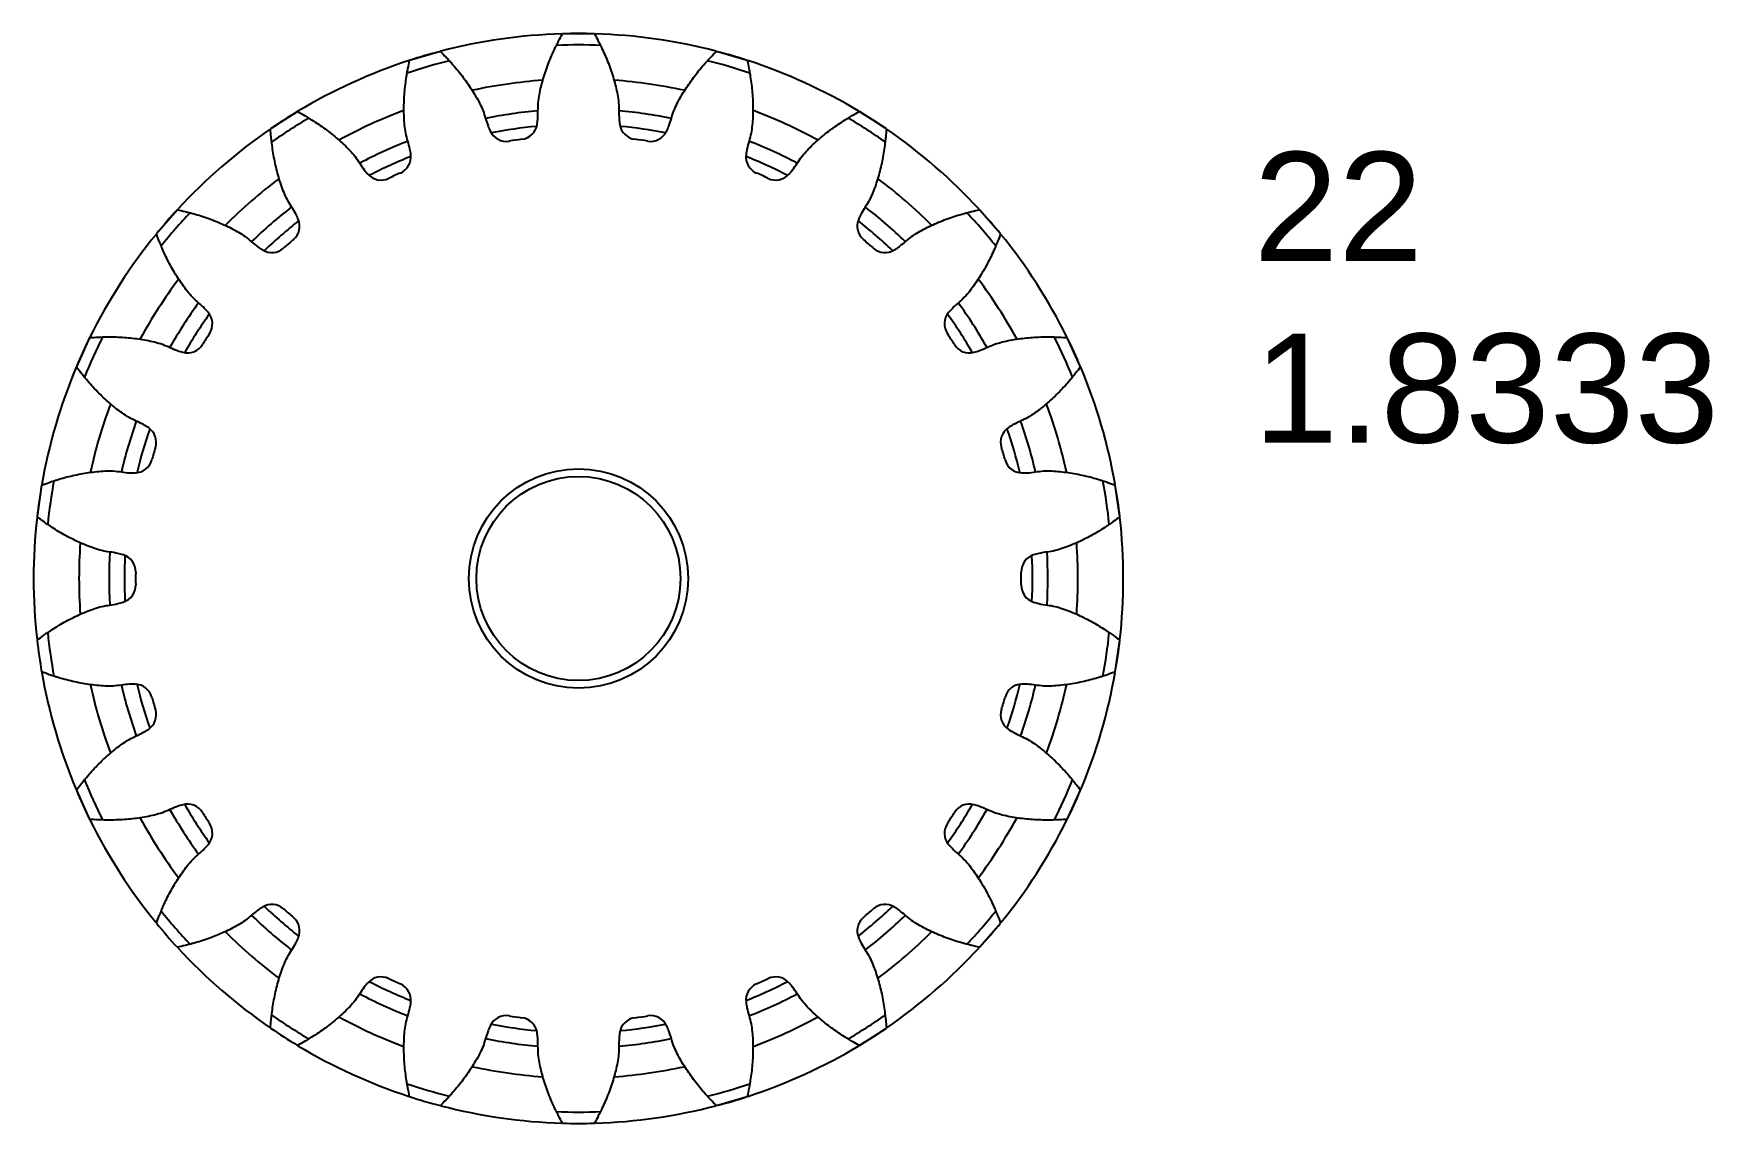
# Model space of a CAD drawing. Header units: inches. Extents: x 0.9 to 97.5, y -1.2 to 16.7.
# Drawn here: x 7.498 to 10.58, y 5.205 to 7.205 of the extents above; entities that cross this region are included whole.
import ezdxf

# ---------------------------------------------------------------- set-up
doc = ezdxf.new("R2010")
doc.units = ezdxf.units.IN
doc.header["$MEASUREMENT"] = 0
doc.styles.get("Standard").update_dxf_attribs({"font": 'arial.ttf'})

msp = doc.modelspace()

# ---------------------------------------------------------------- linework, layer by layer
at = {"color": 7, "linetype": 'Continuous'}
for p, q in [((8.5278, 7.2048), (8.4689, 7.2048)), ((8.245, 7.1726), (8.1885, 7.1561)), ((8.8082, 7.1561), (8.7518, 7.1726)), ((7.9827, 7.0621), (7.9332, 7.0303)), ((9.0635, 7.0303), (9.014, 7.0621)), ((7.7622, 6.8821), (7.7237, 6.8376)), ((9.273, 6.8376), (9.2345, 6.8821)), ((7.6013, 6.6473), (7.5769, 6.5938)), ((9.4198, 6.5938), (9.3954, 6.6473)), ((7.5132, 6.3766), (7.5048, 6.3184)), ((9.4919, 6.3184), (9.4836, 6.3766)), ((9.4836, 6.0339), (9.4919, 6.0921)), ((7.5769, 5.8168), (7.6013, 5.7633)), ((9.3954, 5.7633), (9.4198, 5.8168)), ((9.2345, 5.5285), (9.273, 5.5729)), ((9.014, 5.3485), (9.0635, 5.3803)), ((8.7518, 5.2379), (8.8082, 5.2545))]:
    msp.add_line(p, q, dxfattribs=at)
for radius in [0.2013, 0.1873]:
    msp.add_circle((8.4984, 6.2053), radius, dxfattribs=at)
at = {"color": 40, "linetype": 'Continuous'}
for radius, start, end in [(1, 91.7456, 104.618), (1, 75.3819, 88.2544), (1, 108.1092, 120.9817), (1, 59.0183, 71.8908), (0.9167, 94.1334, 102.2299), (0.9167, 77.7697, 85.8662), (0.9167, 110.497, 118.5935), (0.8614, 94.9514, 101.4068), (0.8614, 78.5931, 85.0485), (0.9167, 61.4061, 69.5026), (1, 124.4729, 137.3453), (0.8333, 95.313, 101.0364), (0.8333, 78.9636, 84.687), (1, 42.6547, 55.5271), (0.8614, 111.309, 117.7672), (0.8614, 62.2327, 68.6909), (0.8333, 111.6571, 117.3882), (0.8333, 62.6118, 68.3429), (0.9167, 126.8606, 134.9572), (0.9167, 45.0425, 53.139), (0.8614, 127.6757, 134.1294), (0.8614, 45.8705, 52.3242), (0.8333, 128.0258, 133.7433), (0.8333, 46.2567, 51.9742), (1, 140.8365, 153.7089), (1, 26.291, 39.1635), (0.9167, 143.2243, 151.3208), (0.9167, 28.6788, 36.7753), (0.8614, 144.0426, 150.4932), (0.8333, 144.4038, 150.1047), (0.8333, 29.8953, 35.5962), (0.8614, 29.5067, 35.9573), (1, 157.2001, 170.0726), (1, 9.9274, 22.7998), (0.9167, 159.5879, 167.6844), (0.9167, 12.3152, 20.4117), (0.8614, 160.4095, 166.8581), (0.8333, 160.7794, 166.4718), (0.8333, 13.5282, 19.2206), (0.8614, 13.1418, 19.5905), (1, 173.5638, 186.4362), (1, 353.5638, 6.4362), (0.9167, 175.9516, 184.0481), (0.9167, 355.9516, 4.0481), (0.8614, 176.7759, 183.224), (0.8333, 177.1557, 182.8443), (0.8333, 357.1557, 2.8443), (0.8614, 356.7759, 3.224), (1, 189.9274, 202.7998), (0.9167, 192.3152, 200.4117), (0.8614, 193.1418, 199.5905), (0.8333, 193.5282, 199.2206), (0.8333, 340.7794, 346.4718), (0.8614, 340.4094, 346.8581), (0.9167, 339.5879, 347.6844), (1, 337.2001, 350.0726), (1, 206.291, 219.1635), (0.9167, 208.6788, 216.7753), (0.8614, 209.5067, 215.9573), (0.8333, 209.8953, 215.5962), (0.8333, 324.4038, 330.1047), (0.8614, 324.0426, 330.4932), (0.9167, 323.2243, 331.3208), (1, 320.8365, 333.7089), (0.8614, 225.8705, 232.3242), (0.8333, 226.2567, 231.9742), (0.8333, 308.0258, 313.7433), (0.8614, 307.6757, 314.1294), (0.9167, 225.0425, 233.139), (0.9167, 306.8606, 314.9572), (1, 222.6547, 235.5271), (1, 304.4729, 317.3453), (0.8333, 242.6118, 248.3429), (0.8333, 291.6571, 297.3882), (0.8614, 242.2327, 248.6909), (0.8614, 291.309, 297.7672), (0.9167, 241.4061, 249.5026), (0.9167, 290.497, 298.5935), (0.8333, 258.9636, 264.687), (0.8333, 275.313, 281.0364), (1, 239.0183, 251.8908), (0.8614, 258.5931, 265.0485), (0.8614, 274.9514, 281.4068), (1, 288.1092, 300.9817), (0.9167, 257.7697, 265.8662), (0.9167, 274.1334, 282.2299), (1, 255.3819, 268.2544), (1, 271.7456, 284.618)]:
    msp.add_arc((8.4984, 6.2053), radius, start, end, dxfattribs=at)
at = {"color": 7, "linetype": 'Continuous'}
for centre, radius, start, end in [((8.4984, 6.2053), 0.9792, 87.6317, 92.3683), ((8.4984, 6.2053), 1, 88.3145, 91.6855), ((8.4984, 6.2053), 0.9792, 103.9954, 108.7319), ((8.4984, 6.2053), 1, 104.6781, 108.0491), ((8.4984, 6.2053), 0.9792, 71.2681, 76.0046), ((8.4984, 6.2053), 1, 71.9509, 75.3219), ((8.4984, 6.2053), 1, 121.0418, 124.4128), ((8.4984, 6.2053), 1, 55.5872, 58.9582), ((8.4984, 6.2053), 0.9792, 120.359, 125.0956), ((8.3659, 7.04), 0.0325, 205.6577, 279.0172), ((8.3903, 7.0435), 0.0325, 277.3464, 350.7059), ((8.6064, 7.0435), 0.0325, 189.2941, 262.6536), ((8.6308, 7.04), 0.0325, 260.9828, 334.3423), ((8.4984, 6.2053), 0.9792, 54.9044, 59.641), ((8.4984, 6.2053), 0.8127, 97.3464, 99.0172), ((8.4984, 6.2053), 0.8127, 80.9828, 82.6536), ((8.1585, 6.9791), 0.0325, 293.7101, 7.0696), ((8.8382, 6.9791), 0.0325, 172.9304, 246.2899), ((8.1361, 6.9689), 0.0325, 222.0213, 295.3808), ((8.4984, 6.2053), 0.8127, 113.7101, 115.3808), ((8.4984, 6.2053), 0.8127, 64.6192, 66.2899), ((8.8606, 6.9689), 0.0325, 244.6192, 317.9787), ((8.4984, 6.2053), 1, 137.4054, 140.7764), ((8.4984, 6.2053), 0.9792, 136.7226, 141.4592), ((8.4984, 6.2053), 0.9792, 38.5408, 43.2774), ((8.4984, 6.2053), 1, 39.2236, 42.5946), ((7.9543, 6.852), 0.0325, 310.0737, 23.4332), ((9.0425, 6.852), 0.0325, 156.5668, 229.9263), ((7.9356, 6.8359), 0.0325, 238.385, 311.7445), ((8.4984, 6.2053), 0.8127, 130.0737, 131.7445), ((8.4984, 6.2053), 0.8127, 48.2555, 49.9263), ((9.0611, 6.8359), 0.0325, 228.2555, 301.615), ((7.7941, 6.6725), 0.0325, 326.4374, 39.7969), ((9.2026, 6.6725), 0.0325, 140.2031, 213.5626), ((8.4984, 6.2053), 1, 153.769, 157.14), ((8.4984, 6.2053), 0.9792, 153.0863, 157.8228), ((7.7808, 6.6518), 0.0325, 254.7486, 328.1081), ((8.4984, 6.2053), 0.8127, 146.4374, 148.1081), ((8.4984, 6.2053), 0.8127, 31.8919, 33.5626), ((9.2159, 6.6518), 0.0325, 211.8919, 285.2514), ((8.4984, 6.2053), 0.9792, 22.1772, 26.9137), ((8.4984, 6.2053), 1, 22.86, 26.231), ((7.691, 6.4552), 0.0325, 342.801, 56.1605), ((9.3057, 6.4552), 0.0325, 123.8395, 197.199), ((8.4984, 6.2053), 0.8127, 162.801, 164.4717), ((8.4984, 6.2053), 0.8127, 15.5283, 17.199), ((7.684, 6.4315), 0.0325, 271.1122, 344.4717), ((9.3127, 6.4315), 0.0325, 195.5283, 268.8878), ((8.4984, 6.2053), 0.9792, 169.4499, 174.1865), ((8.4984, 6.2053), 0.9792, 5.8135, 10.5501), ((8.4984, 6.2053), 1, 170.1327, 173.5037), ((8.4984, 6.2053), 1, 6.4963, 9.8673), ((7.6533, 6.2176), 0.0325, 359.1646, 72.5241), ((9.3434, 6.2176), 0.0325, 107.4759, 180.8354), ((7.6533, 6.193), 0.0325, 287.4759, 0.8354), ((8.4984, 6.2053), 0.8127, 179.1646, 180.8354), ((8.4984, 6.2053), 0.8127, 359.1646, 0.8354), ((9.3434, 6.193), 0.0325, 179.1646, 252.5241), ((8.4984, 6.2053), 0.9792, 185.8135, 190.5501), ((8.4984, 6.2053), 0.9792, 349.4499, 354.1865), ((8.4984, 6.2053), 1, 186.4963, 189.8673), ((8.4984, 6.2053), 1, 350.1327, 353.5037), ((7.684, 5.979), 0.0325, 15.5283, 88.8878), ((9.3127, 5.979), 0.0325, 91.1122, 164.4717), ((8.4984, 6.2053), 0.8127, 195.5283, 197.199), ((8.4984, 6.2053), 0.8127, 342.801, 344.4717), ((7.691, 5.9554), 0.0325, 303.8395, 17.199), ((9.3057, 5.9554), 0.0325, 162.801, 236.1605), ((8.4984, 6.2053), 0.9792, 202.1772, 206.9137), ((8.4984, 6.2053), 0.9792, 333.0863, 337.8228), ((8.4984, 6.2053), 1, 202.86, 206.231), ((8.4984, 6.2053), 1, 333.769, 337.14), ((7.7808, 5.7588), 0.0325, 31.8919, 105.2514), ((8.4984, 6.2053), 0.8127, 211.8919, 213.5626), ((8.4984, 6.2053), 0.8127, 326.4374, 328.1081), ((9.2159, 5.7588), 0.0325, 74.7486, 148.1081), ((7.7941, 5.738), 0.0325, 320.2031, 33.5626), ((9.2026, 5.738), 0.0325, 146.4374, 219.7969), ((8.4984, 6.2053), 0.9792, 218.5408, 223.2774), ((7.9356, 5.5747), 0.0325, 48.2555, 121.615), ((8.4984, 6.2053), 0.8127, 228.2555, 229.9263), ((7.9543, 5.5585), 0.0325, 336.5668, 49.9263), ((9.0425, 5.5585), 0.0325, 130.0737, 203.4332), ((8.4984, 6.2053), 0.8127, 310.0737, 311.7445), ((9.0611, 5.5747), 0.0325, 58.385, 131.7445), ((8.4984, 6.2053), 0.9792, 316.7226, 321.4592), ((8.4984, 6.2053), 1, 219.2236, 222.5946), ((8.4984, 6.2053), 1, 317.4054, 320.7764), ((8.1361, 5.4417), 0.0325, 64.6192, 137.9787), ((8.4984, 6.2053), 0.8127, 244.6192, 246.2899), ((8.1585, 5.4315), 0.0325, 352.9304, 66.2899), ((8.8382, 5.4315), 0.0325, 113.7101, 187.0696), ((8.4984, 6.2053), 0.8127, 293.7101, 295.3808), ((8.8606, 5.4417), 0.0325, 42.0213, 115.3808), ((8.4984, 6.2053), 0.9792, 234.9044, 239.641), ((8.3659, 5.3706), 0.0325, 80.9828, 154.3423), ((8.4984, 6.2053), 0.8127, 260.9828, 262.6536), ((8.3903, 5.3671), 0.0325, 9.2941, 82.6536), ((8.6064, 5.3671), 0.0325, 97.3464, 170.7059), ((8.4984, 6.2053), 0.8127, 277.3464, 279.0172), ((8.6308, 5.3706), 0.0325, 25.6577, 99.0172), ((8.4984, 6.2053), 0.9792, 300.359, 305.0956), ((8.4984, 6.2053), 1, 235.5872, 238.9582), ((8.4984, 6.2053), 1, 301.0418, 304.4128), ((8.4984, 6.2053), 0.9792, 251.2681, 256.0046), ((8.4984, 6.2053), 0.9792, 283.9954, 288.7319), ((8.4984, 6.2053), 1, 251.9509, 255.3219), ((8.4984, 6.2053), 1, 284.6781, 288.0491), ((8.4984, 6.2053), 0.9792, 267.6317, 272.3683), ((8.4984, 6.2053), 1, 268.3145, 271.6855)]:
    msp.add_arc(centre, radius, start, end, dxfattribs=at)
for points, start_tangent, end_tangent in [([(8.4224, 7.0383), (8.4236, 7.0485), (8.4241, 7.0635), (8.4246, 7.0784), (8.4267, 7.0933), (8.4299, 7.1079), (8.4338, 7.1223), (8.4384, 7.1366), (8.4434, 7.1507), (8.4491, 7.1646), (8.4553, 7.1782), (8.4579, 7.1836)], (0.012214, 0.074633), (0.03325, 0.067842)), ([(8.4579, 7.1836), (8.4619, 7.1916), (8.4689, 7.2048)], (0.005268, 0.010749), (0.005766, 0.01049)), ([(8.5278, 7.2048), (8.5348, 7.1916), (8.5388, 7.1836)], (0.005766, -0.01049), (0.005268, -0.010749)), ([(8.5388, 7.1836), (8.5414, 7.1782), (8.5476, 7.1646), (8.5533, 7.1507), (8.5584, 7.1366), (8.5629, 7.1223), (8.5668, 7.1079), (8.57, 7.0933), (8.5721, 7.0784), (8.5726, 7.0635), (8.5731, 7.0485), (8.5744, 7.0383)], (0.03325, -0.067842), (0.012214, -0.074633)), ([(8.1839, 7.1326), (8.1855, 7.1414), (8.1885, 7.1561)], (0.002026, 0.011798), (0.002577, 0.011689)), ([(8.245, 7.1726), (8.2554, 7.1619), (8.2616, 7.1554)], (0.008488, -0.008441), (0.008083, -0.008829)), ([(8.2616, 7.1554), (8.2656, 7.1509), (8.2754, 7.1396), (8.2847, 7.1279), (8.2936, 7.1158), (8.3019, 7.1034), (8.3097, 7.0906), (8.317, 7.0775), (8.3232, 7.0638), (8.3278, 7.0496), (8.3325, 7.0354), (8.3366, 7.0259)], (0.051016, -0.055726), (0.032745, -0.068169)), ([(8.6601, 7.0259), (8.6642, 7.0354), (8.6689, 7.0496), (8.6736, 7.0638), (8.6798, 7.0775), (8.687, 7.0906), (8.6948, 7.1034), (8.7032, 7.1158), (8.712, 7.1279), (8.7214, 7.1396), (8.7311, 7.1509), (8.7352, 7.1554)], (0.032745, 0.068169), (0.051016, 0.055726)), ([(8.7352, 7.1554), (8.7413, 7.1619), (8.7518, 7.1726)], (0.008083, 0.008829), (0.008488, 0.008441)), ([(8.8082, 7.1561), (8.8112, 7.1414), (8.8128, 7.1326)], (0.002577, -0.011689), (0.002026, -0.011798)), ([(8.1908, 6.9831), (8.1891, 6.9933), (8.1853, 7.0078), (8.1816, 7.0223), (8.1794, 7.0371), (8.1784, 7.052), (8.1781, 7.067), (8.1784, 7.082), (8.1793, 7.0969), (8.1808, 7.1118), (8.1829, 7.1267), (8.1839, 7.1326)], (-0.009308, 0.075051), (0.01279, 0.074461)), ([(8.8128, 7.1326), (8.8138, 7.1267), (8.8159, 7.1118), (8.8174, 7.0969), (8.8183, 7.082), (8.8186, 7.067), (8.8183, 7.052), (8.8173, 7.0371), (8.8151, 7.0223), (8.8114, 7.0078), (8.8076, 6.9933), (8.806, 6.9831)], (0.01279, -0.074461), (-0.009308, -0.075051)), ([(7.9827, 7.0621), (7.9958, 7.0547), (8.0035, 7.0502)], (0.010522, -0.005708), (0.010243, -0.006194)), ([(8.9932, 7.0502), (9.001, 7.0547), (9.014, 7.0621)], (0.010243, 0.006194), (0.010522, 0.005708)), ([(7.9354, 7.0064), (7.9344, 7.0153), (7.9332, 7.0303)], (-0.001379, 0.011891), (-0.000821, 0.011942)), ([(8.0035, 7.0502), (8.0086, 7.047), (8.0212, 7.0389), (8.0334, 7.0303), (8.0453, 7.0212), (8.0568, 7.0116), (8.0679, 7.0016), (8.0786, 6.991), (8.0884, 6.9797), (8.0969, 6.9674), (8.1053, 6.955), (8.112, 6.9471)], (0.06465, -0.039096), (0.050624, -0.056182)), ([(8.8848, 6.9471), (8.8914, 6.955), (8.8999, 6.9674), (8.9084, 6.9797), (8.9181, 6.991), (8.9288, 7.0016), (8.9399, 7.0116), (8.9514, 7.0212), (8.9633, 7.0303), (8.9755, 7.0389), (8.9881, 7.047), (8.9932, 7.0502)], (0.050624, 0.056182), (0.06465, 0.039096)), ([(9.0635, 7.0303), (9.0623, 7.0153), (9.0613, 7.0064)], (-0.000821, -0.011942), (-0.001379, -0.011891)), ([(7.9841, 6.8649), (7.9796, 6.8742), (7.9719, 6.8871), (7.9642, 6.8999), (7.958, 6.9135), (7.9528, 6.9276), (7.9483, 6.9419), (7.9444, 6.9563), (7.941, 6.9709), (7.9383, 6.9856), (7.9361, 7.0005), (7.9354, 7.0064)], (-0.030075, 0.069389), (-0.008706, 0.075049)), ([(9.0613, 7.0064), (9.0606, 7.0005), (9.0584, 6.9856), (9.0557, 6.9709), (9.0524, 6.9563), (9.0484, 6.9419), (9.0439, 6.9276), (9.0387, 6.9135), (9.0325, 6.8999), (9.0248, 6.8871), (9.0171, 6.8742), (9.0126, 6.8649)], (-0.008706, -0.075049), (-0.030075, -0.069389)), ([(7.7622, 6.8821), (7.7768, 6.8787), (7.7855, 6.8765)], (0.011704, -0.002512), (0.011574, -0.003058)), ([(7.7855, 6.8765), (7.7913, 6.875), (7.8056, 6.8707), (7.8198, 6.8659), (7.8338, 6.8605), (7.8476, 6.8546), (7.861, 6.8481), (7.8742, 6.841), (7.8868, 6.8328), (7.8984, 6.8234), (7.91, 6.8139), (7.9186, 6.8082)], (0.073046, -0.019298), (0.064402, -0.039644)), ([(9.0781, 6.8082), (9.0867, 6.8139), (9.0983, 6.8234), (9.1099, 6.8328), (9.1225, 6.841), (9.1357, 6.8481), (9.1492, 6.8546), (9.1629, 6.8605), (9.1769, 6.8659), (9.1911, 6.8707), (9.2054, 6.875), (9.2112, 6.8765)], (0.064402, 0.039644), (0.073046, 0.019298)), ([(9.2112, 6.8765), (9.2199, 6.8787), (9.2345, 6.8821)], (0.011574, 0.003058), (0.011704, 0.002512)), ([(7.7325, 6.8154), (7.7291, 6.8237), (7.7237, 6.8376)], (-0.004674, 0.011021), (-0.004152, 0.011227)), ([(7.8191, 6.6933), (7.8122, 6.701), (7.8012, 6.7112), (7.7902, 6.7213), (7.7803, 6.7326), (7.7714, 6.7446), (7.7631, 6.7571), (7.7552, 6.7698), (7.7479, 6.7829), (7.7411, 6.7962), (7.7349, 6.8099), (7.7325, 6.8154)], (-0.048406, 0.058105), (-0.029497, 0.069556)), ([(9.2642, 6.8154), (9.2618, 6.8099), (9.2556, 6.7962), (9.2488, 6.7829), (9.2415, 6.7698), (9.2337, 6.7571), (9.2253, 6.7446), (9.2164, 6.7326), (9.2065, 6.7213), (9.1956, 6.7112), (9.1846, 6.701), (9.1777, 6.6933)], (-0.029497, -0.069556), (-0.048406, -0.058105)), ([(9.273, 6.8376), (9.2677, 6.8237), (9.2642, 6.8154)], (-0.004152, -0.011227), (-0.004674, -0.011021)), ([(7.6013, 6.6473), (7.6163, 6.6482), (7.6252, 6.6485)], (0.011937, 0.000887), (0.011966, 0.000327)), ([(7.6252, 6.6485), (7.6313, 6.6486), (7.6462, 6.6486), (7.6612, 6.648), (7.6761, 6.6468), (7.691, 6.6449), (7.7058, 6.6425), (7.7204, 6.6394), (7.7348, 6.6351), (7.7486, 6.6293), (7.7624, 6.6235), (7.7722, 6.6204)], (0.075524, 0.002063), (0.072962, -0.019894)), ([(9.2245, 6.6204), (9.2343, 6.6235), (9.2481, 6.6293), (9.262, 6.6351), (9.2763, 6.6394), (9.291, 6.6425), (9.3057, 6.6449), (9.3206, 6.6468), (9.3355, 6.648), (9.3505, 6.6486), (9.3655, 6.6486), (9.3715, 6.6485)], (0.072962, 0.019894), (0.075524, -0.002063)), ([(9.3715, 6.6485), (9.3804, 6.6482), (9.3954, 6.6473)], (0.011966, -0.000327), (0.011937, -0.000887)), ([(7.5916, 6.5749), (7.586, 6.5819), (7.5769, 6.5938)], (-0.007589, 0.009257), (-0.007147, 0.009602)), ([(7.7091, 6.4822), (7.7003, 6.4876), (7.6869, 6.4942), (7.6735, 6.5009), (7.6609, 6.509), (7.6489, 6.518), (7.6374, 6.5276), (7.6263, 6.5376), (7.6156, 6.5481), (7.6053, 6.559), (7.5955, 6.5703), (7.5916, 6.5749)], (-0.062815, 0.042114), (-0.047899, 0.058428)), ([(9.4051, 6.5749), (9.4012, 6.5703), (9.3914, 6.559), (9.3811, 6.5481), (9.3705, 6.5376), (9.3593, 6.5276), (9.3478, 6.518), (9.3359, 6.509), (9.3232, 6.5009), (9.3098, 6.4942), (9.2964, 6.4876), (9.2876, 6.4822)], (-0.047899, -0.058428), (-0.062815, -0.042114)), ([(9.4198, 6.5938), (9.4107, 6.5819), (9.4051, 6.5749)], (-0.007147, -0.009602), (-0.007589, -0.009257)), ([(7.5132, 6.3766), (7.5272, 6.3817), (7.5357, 6.3846)], (0.011204, 0.004214), (0.011389, 0.003685)), ([(7.5357, 6.3846), (7.5415, 6.3864), (7.5559, 6.3906), (7.5704, 6.3942), (7.5851, 6.3972), (7.5998, 6.3996), (7.6147, 6.4015), (7.6296, 6.4026), (7.6446, 6.4026), (7.6595, 6.4009), (7.6744, 6.3992), (7.6847, 6.3991)], (0.071883, 0.023257), (0.075612, 0.001468)), ([(9.312, 6.3991), (9.3224, 6.3992), (9.3372, 6.4009), (9.3521, 6.4026), (9.3671, 6.4026), (9.382, 6.4015), (9.3969, 6.3996), (9.4117, 6.3972), (9.4263, 6.3942), (9.4409, 6.3906), (9.4552, 6.3864), (9.461, 6.3846)], (0.075612, -0.001468), (0.071883, -0.023257)), ([(9.461, 6.3846), (9.4695, 6.3817), (9.4836, 6.3766)], (0.011389, -0.003685), (0.011204, -0.004214)), ([(7.5242, 6.3045), (7.5169, 6.3096), (7.5048, 6.3184)], (-0.00989, 0.006744), (-0.009563, 0.0072)), ([(9.4919, 6.3184), (9.4799, 6.3096), (9.4725, 6.3045)], (-0.009563, -0.0072), (-0.00989, -0.006744)), ([(7.663, 6.2486), (7.6531, 6.2513), (7.6384, 6.2539), (7.6236, 6.2565), (7.6092, 6.2607), (7.5952, 6.266), (7.5815, 6.2719), (7.568, 6.2784), (7.5548, 6.2855), (7.5418, 6.293), (7.5292, 6.3011), (7.5242, 6.3045)], (-0.072135, 0.022711), (-0.062419, 0.042567)), ([(9.4725, 6.3045), (9.4675, 6.3011), (9.4549, 6.293), (9.442, 6.2855), (9.4287, 6.2784), (9.4153, 6.2719), (9.4015, 6.266), (9.3875, 6.2607), (9.3731, 6.2565), (9.3584, 6.2539), (9.3436, 6.2513), (9.3337, 6.2486)], (-0.062419, -0.042567), (-0.072135, -0.022711)), ([(7.5242, 6.1061), (7.5292, 6.1095), (7.5418, 6.1175), (7.5548, 6.1251), (7.568, 6.1321), (7.5815, 6.1386), (7.5952, 6.1446), (7.6092, 6.1499), (7.6236, 6.154), (7.6384, 6.1566), (7.6531, 6.1592), (7.663, 6.162)], (0.062419, 0.042567), (0.072135, 0.022711)), ([(9.3337, 6.162), (9.3436, 6.1592), (9.3584, 6.1566), (9.3731, 6.154), (9.3875, 6.1499), (9.4015, 6.1446), (9.4153, 6.1386), (9.4287, 6.1321), (9.442, 6.1251), (9.4549, 6.1175), (9.4675, 6.1095), (9.4725, 6.1061)], (0.072135, -0.022711), (0.062419, -0.042567)), ([(7.5048, 6.0921), (7.5169, 6.101), (7.5242, 6.1061)], (0.009563, 0.0072), (0.00989, 0.006744)), ([(9.4725, 6.1061), (9.4799, 6.101), (9.4919, 6.0921)], (0.00989, -0.006744), (0.009563, -0.0072)), ([(7.5357, 6.026), (7.5272, 6.0288), (7.5132, 6.0339)], (-0.011389, 0.003685), (-0.011204, 0.004214)), ([(7.6847, 6.0115), (7.6744, 6.0113), (7.6595, 6.0097), (7.6446, 6.008), (7.6296, 6.008), (7.6147, 6.0091), (7.5998, 6.0109), (7.5851, 6.0133), (7.5704, 6.0164), (7.5559, 6.02), (7.5415, 6.0242), (7.5357, 6.026)], (-0.075612, 0.001468), (-0.071883, 0.023257)), ([(9.461, 6.026), (9.4552, 6.0242), (9.4409, 6.02), (9.4263, 6.0164), (9.4117, 6.0133), (9.3969, 6.0109), (9.382, 6.0091), (9.3671, 6.008), (9.3521, 6.008), (9.3372, 6.0097), (9.3224, 6.0113), (9.312, 6.0115)], (-0.071883, -0.023257), (-0.075612, -0.001468)), ([(9.4836, 6.0339), (9.4695, 6.0288), (9.461, 6.026)], (-0.011204, -0.004214), (-0.011389, -0.003685)), ([(7.5916, 5.8357), (7.5955, 5.8403), (7.6053, 5.8516), (7.6156, 5.8625), (7.6263, 5.873), (7.6374, 5.883), (7.6489, 5.8926), (7.6609, 5.9016), (7.6735, 5.9097), (7.6869, 5.9163), (7.7003, 5.923), (7.7091, 5.9284)], (0.047899, 0.058428), (0.062815, 0.042114)), ([(9.2876, 5.9284), (9.2964, 5.923), (9.3098, 5.9163), (9.3232, 5.9097), (9.3359, 5.9016), (9.3478, 5.8926), (9.3593, 5.883), (9.3705, 5.873), (9.3811, 5.8625), (9.3914, 5.8516), (9.4012, 5.8403), (9.4051, 5.8357)], (0.062815, -0.042114), (0.047899, -0.058428)), ([(7.5769, 5.8168), (7.586, 5.8287), (7.5916, 5.8357)], (0.007147, 0.009602), (0.007589, 0.009257)), ([(9.4051, 5.8357), (9.4107, 5.8287), (9.4198, 5.8168)], (0.007589, -0.009257), (0.007147, -0.009602)), ([(7.6252, 5.7621), (7.6163, 5.7624), (7.6013, 5.7633)], (-0.011966, 0.000327), (-0.011937, 0.000887)), ([(7.7722, 5.7901), (7.7624, 5.787), (7.7486, 5.7812), (7.7348, 5.7755), (7.7204, 5.7712), (7.7058, 5.7681), (7.691, 5.7656), (7.6761, 5.7638), (7.6612, 5.7626), (7.6462, 5.762), (7.6313, 5.7619), (7.6252, 5.7621)], (-0.072962, -0.019894), (-0.075524, 0.002063)), ([(9.3715, 5.7621), (9.3655, 5.7619), (9.3505, 5.762), (9.3355, 5.7626), (9.3206, 5.7638), (9.3057, 5.7656), (9.291, 5.7681), (9.2763, 5.7712), (9.262, 5.7755), (9.2481, 5.7812), (9.2343, 5.787), (9.2245, 5.7901)], (-0.075524, -0.002063), (-0.072962, 0.019894)), ([(9.3954, 5.7633), (9.3804, 5.7624), (9.3715, 5.7621)], (-0.011937, -0.000887), (-0.011966, -0.000327)), ([(7.7325, 5.5952), (7.7349, 5.6007), (7.7411, 5.6143), (7.7479, 5.6277), (7.7552, 5.6407), (7.7631, 5.6535), (7.7714, 5.6659), (7.7803, 5.678), (7.7902, 5.6892), (7.8012, 5.6994), (7.8122, 5.7096), (7.8191, 5.7172)], (0.029497, 0.069556), (0.048406, 0.058105)), ([(9.1777, 5.7172), (9.1846, 5.7096), (9.1956, 5.6994), (9.2065, 5.6892), (9.2164, 5.678), (9.2253, 5.6659), (9.2337, 5.6535), (9.2415, 5.6407), (9.2488, 5.6277), (9.2556, 5.6143), (9.2618, 5.6007), (9.2642, 5.5952)], (0.048406, -0.058105), (0.029497, -0.069556)), ([(7.7237, 5.5729), (7.7291, 5.5869), (7.7325, 5.5952)], (0.004152, 0.011227), (0.004674, 0.011021)), ([(7.9186, 5.6024), (7.91, 5.5966), (7.8984, 5.5872), (7.8868, 5.5777), (7.8742, 5.5696), (7.861, 5.5625), (7.8476, 5.556), (7.8338, 5.55), (7.8198, 5.5447), (7.8056, 5.5399), (7.7913, 5.5356), (7.7855, 5.534)], (-0.064402, -0.039644), (-0.073046, -0.019298)), ([(9.2112, 5.534), (9.2054, 5.5356), (9.1911, 5.5399), (9.1769, 5.5447), (9.1629, 5.55), (9.1492, 5.556), (9.1357, 5.5625), (9.1225, 5.5696), (9.1099, 5.5777), (9.0983, 5.5872), (9.0867, 5.5966), (9.0781, 5.6024)], (-0.073046, 0.019298), (-0.064402, 0.039644)), ([(9.2642, 5.5952), (9.2677, 5.5869), (9.273, 5.5729)], (0.004674, -0.011021), (0.004152, -0.011227)), ([(7.7855, 5.534), (7.7768, 5.5318), (7.7622, 5.5285)], (-0.011574, -0.003058), (-0.011704, -0.002512)), ([(7.9354, 5.4041), (7.9361, 5.4101), (7.9383, 5.4249), (7.941, 5.4396), (7.9444, 5.4542), (7.9483, 5.4687), (7.9528, 5.483), (7.958, 5.497), (7.9642, 5.5106), (7.9719, 5.5235), (7.9796, 5.5363), (7.9841, 5.5456)], (0.008706, 0.075049), (0.030075, 0.069389)), ([(9.0126, 5.5456), (9.0171, 5.5363), (9.0248, 5.5235), (9.0325, 5.5106), (9.0387, 5.497), (9.0439, 5.483), (9.0484, 5.4687), (9.0524, 5.4542), (9.0557, 5.4396), (9.0584, 5.4249), (9.0606, 5.4101), (9.0613, 5.4041)], (0.030075, -0.069389), (0.008706, -0.075049)), ([(9.2345, 5.5285), (9.2199, 5.5318), (9.2112, 5.534)], (-0.011704, 0.002512), (-0.011574, 0.003058)), ([(8.112, 5.4634), (8.1053, 5.4555), (8.0969, 5.4432), (8.0884, 5.4309), (8.0786, 5.4195), (8.0679, 5.409), (8.0568, 5.3989), (8.0453, 5.3894), (8.0334, 5.3803), (8.0212, 5.3717), (8.0086, 5.3635), (8.0035, 5.3604)], (-0.050624, -0.056182), (-0.06465, -0.039096)), ([(8.9932, 5.3604), (8.9881, 5.3635), (8.9755, 5.3717), (8.9633, 5.3803), (8.9514, 5.3894), (8.9399, 5.3989), (8.9288, 5.409), (8.9181, 5.4195), (8.9084, 5.4309), (8.8999, 5.4432), (8.8914, 5.4555), (8.8848, 5.4634)], (-0.06465, 0.039096), (-0.050624, 0.056182)), ([(8.1839, 5.278), (8.1829, 5.2839), (8.1808, 5.2987), (8.1793, 5.3136), (8.1784, 5.3286), (8.1781, 5.3436), (8.1784, 5.3585), (8.1794, 5.3735), (8.1816, 5.3883), (8.1853, 5.4028), (8.1891, 5.4173), (8.1908, 5.4275)], (-0.01279, 0.074461), (0.009308, 0.075051)), ([(8.806, 5.4275), (8.8076, 5.4173), (8.8114, 5.4028), (8.8151, 5.3883), (8.8173, 5.3735), (8.8183, 5.3585), (8.8186, 5.3436), (8.8183, 5.3286), (8.8174, 5.3136), (8.8159, 5.2987), (8.8138, 5.2839), (8.8128, 5.278)], (0.009308, -0.075051), (-0.01279, -0.074461)), ([(7.9332, 5.3803), (7.9344, 5.3952), (7.9354, 5.4041)], (0.000821, 0.011942), (0.001379, 0.011891)), ([(9.0613, 5.4041), (9.0623, 5.3952), (9.0635, 5.3803)], (0.001379, -0.011891), (0.000821, -0.011942)), ([(8.3366, 5.3846), (8.3325, 5.3752), (8.3278, 5.3609), (8.3232, 5.3467), (8.317, 5.3331), (8.3097, 5.32), (8.3019, 5.3072), (8.2936, 5.2948), (8.2847, 5.2827), (8.2754, 5.271), (8.2656, 5.2596), (8.2616, 5.2552)], (-0.032745, -0.068169), (-0.051016, -0.055726)), ([(8.4579, 5.227), (8.4553, 5.2324), (8.4491, 5.246), (8.4434, 5.2599), (8.4384, 5.274), (8.4338, 5.2882), (8.4299, 5.3027), (8.4267, 5.3173), (8.4246, 5.3321), (8.4241, 5.3471), (8.4236, 5.3621), (8.4224, 5.3723)], (-0.03325, 0.067842), (-0.012214, 0.074633)), ([(8.5744, 5.3723), (8.5731, 5.3621), (8.5726, 5.3471), (8.5721, 5.3321), (8.57, 5.3173), (8.5668, 5.3027), (8.5629, 5.2882), (8.5584, 5.274), (8.5533, 5.2599), (8.5476, 5.246), (8.5414, 5.2324), (8.5388, 5.227)], (-0.012214, -0.074633), (-0.03325, -0.067842)), ([(8.7352, 5.2552), (8.7311, 5.2596), (8.7214, 5.271), (8.712, 5.2827), (8.7032, 5.2948), (8.6948, 5.3072), (8.687, 5.32), (8.6798, 5.3331), (8.6736, 5.3467), (8.6689, 5.3609), (8.6642, 5.3752), (8.6601, 5.3846)], (-0.051016, 0.055726), (-0.032745, 0.068169)), ([(8.0035, 5.3604), (7.9958, 5.3558), (7.9827, 5.3485)], (-0.010243, -0.006194), (-0.010522, -0.005708)), ([(9.014, 5.3485), (9.001, 5.3558), (8.9932, 5.3604)], (-0.010522, 0.005708), (-0.010243, 0.006194)), ([(8.1885, 5.2545), (8.1855, 5.2692), (8.1839, 5.278)], (-0.002577, 0.011689), (-0.002026, 0.011798)), ([(8.8128, 5.278), (8.8112, 5.2692), (8.8082, 5.2545)], (-0.002026, -0.011798), (-0.002577, -0.011689)), ([(8.2616, 5.2552), (8.2554, 5.2486), (8.245, 5.2379)], (-0.008083, -0.008829), (-0.008488, -0.008441)), ([(8.7518, 5.2379), (8.7413, 5.2486), (8.7352, 5.2552)], (-0.008488, 0.008441), (-0.008083, 0.008829)), ([(8.4689, 5.2057), (8.4619, 5.2189), (8.4579, 5.227)], (-0.005766, 0.01049), (-0.005268, 0.010749)), ([(8.5388, 5.227), (8.5348, 5.2189), (8.5278, 5.2057)], (-0.005268, -0.010749), (-0.005766, -0.01049))]:
    msp.add_spline(points, degree=3, dxfattribs=dict(at, start_tangent=start_tangent, end_tangent=end_tangent))

# ---------------------------------------------------------------- texts
at = {"insert": (9.7374, 6.988), "char_height": 0.2, "attachment_point": 1}
msp.add_mtext_dynamic_manual_height_columns('22\\P1.8333', width=2.516221, gutter_width=1, heights=[0], dxfattribs=at)

doc.saveas('drawing.dxf')
